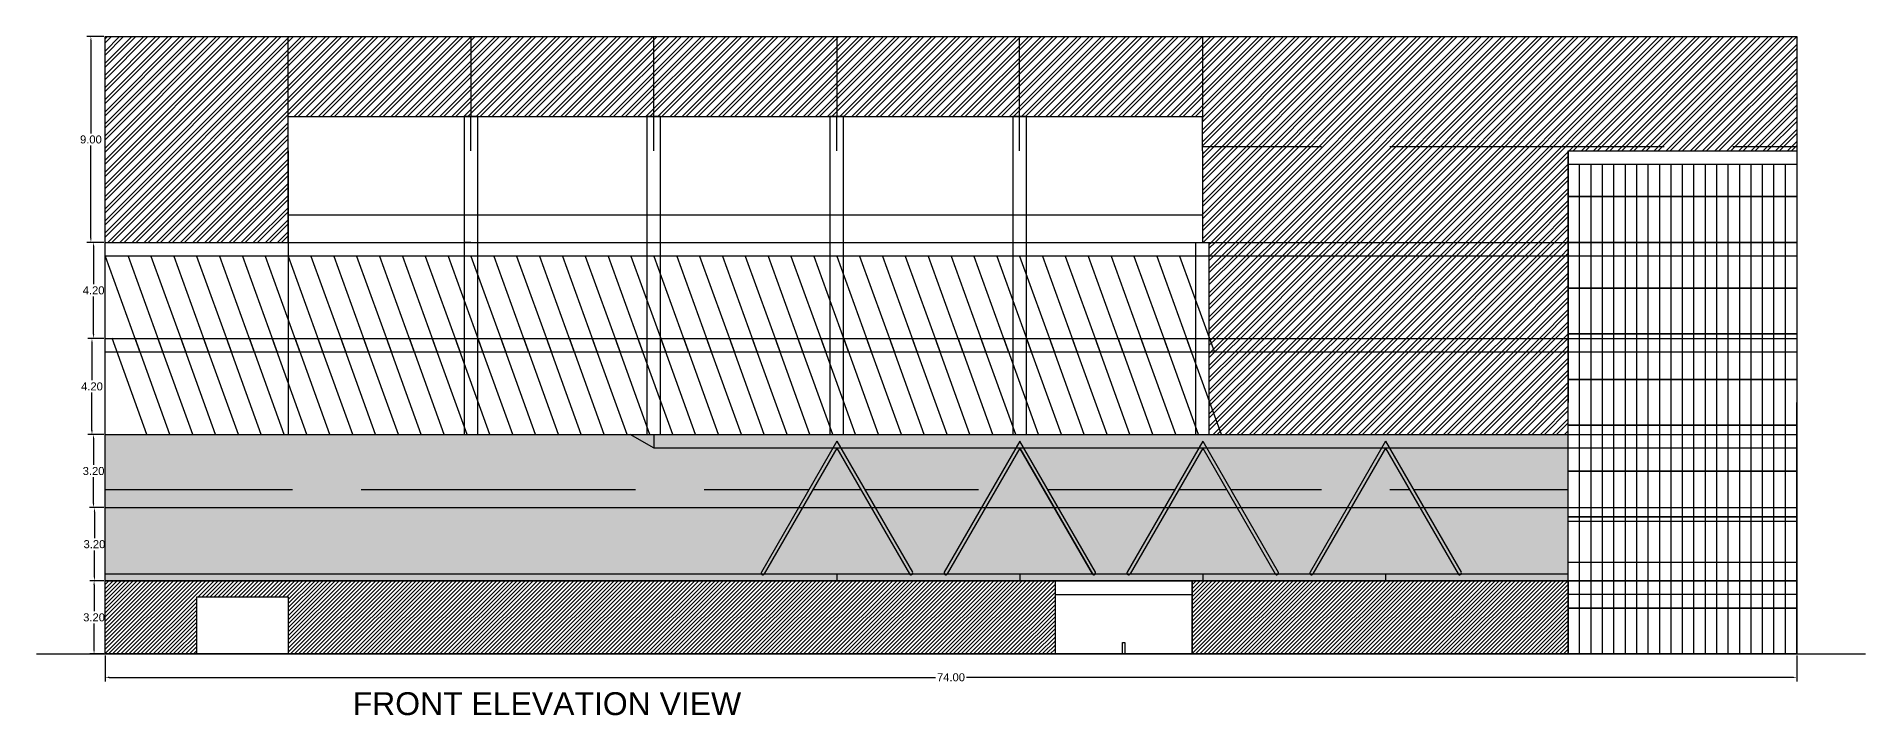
# Model space of a CAD drawing. Header units: metres. Extents: x 53 to 321, y 12 to 144.
# Drawn here: x 240.8 to 320.8, y 90.1 to 119.8 of the extents above; entities that cross this region are included whole.
import ezdxf

# ---------------------------------------------------------------- set-up
doc = ezdxf.new("R2010")
doc.units = ezdxf.units.M
doc.header["$MEASUREMENT"] = 0
for name, color, linetype in [('Dimensions', 50, 'Continuous'), ('Floor levels', 7, 'Continuous'), ('FRONT', 7, 'Continuous')]:
    doc.layers.add(name, color=color, linetype=linetype)
doc.styles.get("Standard").update_dxf_attribs({"font": 'arial.ttf'})
doc.dimstyles.get("Standard").update_dxf_attribs({"dimtxt": 0.35, "dimasz": 0.18, "dimexe": 0.18, "dimexo": 0.0625, "dimgap": 0.09, "dimtad": 0, "dimtih": 1, "dimtoh": 1, "dimzin": 0, "dimdsep": 46, "dimtxsty": 'Standard', "dimcen": 0.5, "dimadec": 0, "dimazin": 0, "dimtfac": 1, "dimtofl": 0, "dimtmove": 0, "dimatfit": 3, "dimfxl": 1, "dimtolj": 1, "dimtzin": 0, "dimarcsym": 0})
pattern_1 = [(0, (0, 0), (0, 5), [12, -3])]

# ---------------------------------------------------------------- blocks, each defined once
blk = doc.blocks.new('*D556')
at = {"layer": 'Defpoints', "color": 0, "transparency": 16777216}
for p in [(243.801, 92.806), (317.801, 92.806), (317.801, 91.785)]:
    blk.add_point(p, dxfattribs=at)
at = {"layer": 'Dimensions', "color": 0, "lineweight": -2, "transparency": 16777216}
for p, q in [((243.801, 92.744), (243.801, 91.605)), ((317.801, 92.744), (317.801, 91.605)), ((243.981, 91.785), (280.123, 91.785)), ((317.621, 91.785), (281.48, 91.785))]:
    blk.add_line(p, q, dxfattribs=at)
at = {"layer": 'Dimensions', "color": 0, "transparency": 16777216}
for points in [[(243.981, 91.815), (243.981, 91.755), (243.801, 91.785)], [(317.621, 91.815), (317.621, 91.755), (317.801, 91.785)]]:
    blk.add_solid(points, dxfattribs=at)
at = {"layer": 'Dimensions', "color": 0, "transparency": 16777216, "insert": (280.801, 91.785), "char_height": 0.35, "attachment_point": 5}
blk.add_mtext('\\A1;74.00', dxfattribs=at)
blk = doc.blocks.new('*D557')
at = {"layer": 'Defpoints', "color": 0, "transparency": 16777216}
for p in [(243.316, 96.006), (243.801, 96.006), (243.801, 92.806)]:
    blk.add_point(p, dxfattribs=at)
at = {"layer": 'Dimensions', "color": 0, "lineweight": -2, "transparency": 16777216}
for p, q in [((243.739, 96.006), (243.136, 96.006)), ((243.316, 95.826), (243.316, 94.675)), ((243.316, 92.986), (243.316, 94.137)), ((243.739, 92.806), (243.136, 92.806))]:
    blk.add_line(p, q, dxfattribs=at)
at = {"layer": 'Dimensions', "color": 0, "transparency": 16777216}
for points in [[(243.286, 95.826), (243.346, 95.826), (243.316, 96.006)], [(243.286, 92.986), (243.346, 92.986), (243.316, 92.806)]]:
    blk.add_solid(points, dxfattribs=at)
at = {"layer": 'Dimensions', "color": 0, "transparency": 16777216, "insert": (243.316, 94.406), "char_height": 0.35, "attachment_point": 5}
blk.add_mtext('\\A1;3.20', dxfattribs=at)
blk = doc.blocks.new('*D558')
at = {"layer": 'Defpoints', "color": 0, "transparency": 16777216}
for p in [(243.332, 99.206), (243.801, 99.206), (243.801, 96.006)]:
    blk.add_point(p, dxfattribs=at)
at = {"layer": 'Dimensions', "color": 0, "lineweight": -2, "transparency": 16777216}
for p, q in [((243.739, 99.206), (243.152, 99.206)), ((243.332, 99.026), (243.332, 97.875)), ((243.332, 96.186), (243.332, 97.337)), ((243.739, 96.006), (243.152, 96.006))]:
    blk.add_line(p, q, dxfattribs=at)
at = {"layer": 'Dimensions', "color": 0, "transparency": 16777216}
for points in [[(243.302, 99.026), (243.362, 99.026), (243.332, 99.206)], [(243.302, 96.186), (243.362, 96.186), (243.332, 96.006)]]:
    blk.add_solid(points, dxfattribs=at)
at = {"layer": 'Dimensions', "color": 0, "transparency": 16777216, "insert": (243.332, 97.606), "char_height": 0.35, "attachment_point": 5}
blk.add_mtext('\\A1;3.20', dxfattribs=at)
blk = doc.blocks.new('*D780')
at = {"layer": 'Defpoints', "color": 0, "transparency": 16777216}
for p in [(243.295, 102.406), (243.801, 102.406), (243.801, 99.206)]:
    blk.add_point(p, dxfattribs=at)
at = {"layer": 'Dimensions', "color": 0, "lineweight": -2, "transparency": 16777216}
for p, q in [((243.739, 102.406), (243.115, 102.406)), ((243.295, 102.226), (243.295, 101.075)), ((243.295, 99.386), (243.295, 100.537)), ((243.739, 99.206), (243.115, 99.206))]:
    blk.add_line(p, q, dxfattribs=at)
at = {"layer": 'Dimensions', "color": 0, "transparency": 16777216}
for points in [[(243.265, 102.226), (243.325, 102.226), (243.295, 102.406)], [(243.265, 99.386), (243.325, 99.386), (243.295, 99.206)]]:
    blk.add_solid(points, dxfattribs=at)
at = {"layer": 'Dimensions', "color": 0, "transparency": 16777216, "insert": (243.295, 100.806), "char_height": 0.35, "attachment_point": 5}
blk.add_mtext('\\A1;3.20', dxfattribs=at)
blk = doc.blocks.new('*D781')
at = {"layer": 'Defpoints', "color": 0, "transparency": 16777216}
for p in [(243.225, 106.606), (243.801, 106.606), (243.801, 102.406)]:
    blk.add_point(p, dxfattribs=at)
at = {"layer": 'Dimensions', "color": 0, "lineweight": -2, "transparency": 16777216}
for p, q in [((243.739, 106.606), (243.045, 106.606)), ((243.225, 106.426), (243.225, 104.775)), ((243.225, 102.586), (243.225, 104.238)), ((243.739, 102.406), (243.045, 102.406))]:
    blk.add_line(p, q, dxfattribs=at)
at = {"layer": 'Dimensions', "color": 0, "transparency": 16777216}
for points in [[(243.195, 106.426), (243.255, 106.426), (243.225, 106.606)], [(243.195, 102.586), (243.255, 102.586), (243.225, 102.406)]]:
    blk.add_solid(points, dxfattribs=at)
at = {"layer": 'Dimensions', "color": 0, "transparency": 16777216, "insert": (243.225, 104.506), "char_height": 0.35, "attachment_point": 5}
blk.add_mtext('\\A1;4.20', dxfattribs=at)
blk = doc.blocks.new('*D782')
at = {"layer": 'Defpoints', "color": 0, "transparency": 16777216}
for p in [(243.296, 110.806), (243.801, 110.806), (243.801, 106.606)]:
    blk.add_point(p, dxfattribs=at)
at = {"layer": 'Dimensions', "color": 0, "lineweight": -2, "transparency": 16777216}
for p, q in [((243.739, 110.806), (243.116, 110.806)), ((243.296, 110.626), (243.296, 108.975)), ((243.296, 106.786), (243.296, 108.438)), ((243.739, 106.606), (243.116, 106.606))]:
    blk.add_line(p, q, dxfattribs=at)
at = {"layer": 'Dimensions', "color": 0, "transparency": 16777216}
for points in [[(243.266, 110.626), (243.326, 110.626), (243.296, 110.806)], [(243.266, 106.786), (243.326, 106.786), (243.296, 106.606)]]:
    blk.add_solid(points, dxfattribs=at)
at = {"layer": 'Dimensions', "color": 0, "transparency": 16777216, "insert": (243.296, 108.706), "char_height": 0.35, "attachment_point": 5}
blk.add_mtext('\\A1;4.20', dxfattribs=at)
blk = doc.blocks.new('*D783')
at = {"layer": 'Defpoints', "color": 0, "transparency": 16777216}
for p in [(243.178, 119.806), (243.801, 119.806), (243.801, 110.806)]:
    blk.add_point(p, dxfattribs=at)
at = {"layer": 'Dimensions', "color": 0, "lineweight": -2, "transparency": 16777216}
for p, q in [((243.739, 119.806), (242.998, 119.806)), ((243.178, 119.626), (243.178, 115.575)), ((243.178, 110.986), (243.178, 115.038)), ((243.739, 110.806), (242.998, 110.806))]:
    blk.add_line(p, q, dxfattribs=at)
at = {"layer": 'Dimensions', "color": 0, "transparency": 16777216}
for points in [[(243.148, 119.626), (243.208, 119.626), (243.178, 119.806)], [(243.148, 110.986), (243.208, 110.986), (243.178, 110.806)]]:
    blk.add_solid(points, dxfattribs=at)
at = {"layer": 'Dimensions', "color": 0, "transparency": 16777216, "insert": (243.178, 115.306), "char_height": 0.35, "attachment_point": 5}
blk.add_mtext('\\A1;9.00', dxfattribs=at)
blk = doc.blocks.new('*U788')
at = {"layer": 'FRONT', "color": 130}
blk.add_line((5, 0), (-5, 0), dxfattribs=at)
blk = doc.blocks.new('*U789')
at = {"layer": 'FRONT', "color": 0, "linetype": 'ByBlock', "lineweight": -2, "transparency": 16777216}
for p in [(0, 20), (0, 18), (0, 16), (0, 14), (0, 12), (0, 10), (0, 8), (0, 6), (0, 4), (0, 2), (0, 0)]:
    blk.add_blockref('*U788', p, dxfattribs=at)
blk = doc.blocks.new('*U795')
at = {"layer": 'FRONT', "color": 7, "true_color": 0xffffff}
blk.add_line((0, -0.75), (0, 0.75), dxfattribs=at)
blk = doc.blocks.new('*U796')
at = {"layer": 'FRONT', "color": 0, "linetype": 'ByBlock', "lineweight": -2, "transparency": 16777216}
for p in [(0, 0), (8, 0), (16, 0), (24, 0), (32, 0)]:
    blk.add_blockref('*U795', p, dxfattribs=at)
blk = doc.blocks.new('*U797')
at = {"layer": 'FRONT', "color": 7, "true_color": 0xffffff}
blk.add_lwpolyline([(-0.3, -2.75), (0.3, -2.75), (0.3, 2.75), (-0.3, 2.75)], close=True, dxfattribs=at)
blk = doc.blocks.new('*U798')
at = {"layer": 'FRONT', "color": 0, "linetype": 'ByBlock', "lineweight": -2, "transparency": 16777216}
for p in [(0, 0), (8, 0), (16, 0), (24, 0)]:
    blk.add_blockref('*U797', p, dxfattribs=at)
blk = doc.blocks.new('*U799')
at = {"layer": 'FRONT', "color": 130}
blk.add_line((0, -10.7), (0, 10.7), dxfattribs=at)
blk = doc.blocks.new('*U800')
at = {"layer": 'FRONT', "color": 0, "linetype": 'ByBlock', "lineweight": -2, "transparency": 16777216}
for p in [(0, 0), (0.5, 0), (1, 0), (1.5, 0), (2, 0), (2.5, 0), (3, 0), (3.5, 0), (4, 0), (4.5, 0), (5, 0), (5.5, 0), (6, 0), (6.5, 0), (7, 0), (7.5, 0), (8, 0), (8.5, 0), (9, 0), (9.5, 0)]:
    blk.add_blockref('*U799', p, dxfattribs=at)
blk = doc.blocks.new('*U806')
at = {"layer": 'Floor levels', "color": 0}
for p, q in [((-0.3, 4.2), (-0.3, -4.2)), ((0.3, -4.2), (0.3, 4.2))]:
    blk.add_line(p, q, dxfattribs=at)
blk = doc.blocks.new('*U807')
at = {"layer": 'Floor levels', "color": 0, "linetype": 'ByBlock', "lineweight": -2, "transparency": 16777216}
for p in [(0, 0), (8, 0), (16, 0), (24, 0), (32, 0)]:
    blk.add_blockref('*U806', p, dxfattribs=at)
blk = doc.blocks.new('*U808')
at = {"layer": 'FRONT', "color": 5}
blk.add_line((-0.761, 2.1), (0.761, -2.1), dxfattribs=at)
blk = doc.blocks.new('*U809')
at = {"layer": 'FRONT', "color": 0, "linetype": 'ByBlock', "lineweight": -2, "transparency": 16777216}
for p in [(0, 0), (1, 0), (2, 0), (3, 0), (4, 0), (5, 0), (6, 0), (7, 0), (8, 0), (9, 0), (10, 0), (11, 0), (12, 0), (13, 0), (14, 0), (15, 0), (16, 0), (17, 0), (18, 0), (19, 0), (20, 0), (21, 0), (22, 0), (23, 0), (24, 0), (25, 0), (26, 0), (27, 0), (28, 0), (29, 0), (30, 0), (31, 0), (32, 0), (33, 0), (34, 0), (35, 0), (36, 0), (37, 0), (38, 0), (39, 0), (40, 0), (41, 0), (42, 0), (43, 0), (44, 0), (45, 0), (46, 0), (47, 0)]:
    blk.add_blockref('*U808', p, dxfattribs=at)
blk = doc.blocks.new('*U811')
at = {"layer": 'FRONT', "color": 5}
blk.add_line((-0.761, 2.1), (0.761, -2.1), dxfattribs=at)
blk = doc.blocks.new('*U812')
at = {"layer": 'FRONT', "color": 0, "linetype": 'ByBlock', "lineweight": -2, "transparency": 16777216}
for p in [(0, 0), (1, 0), (2, 0), (3, 0), (4, 0), (5, 0), (6, 0), (7, 0), (8, 0), (9, 0), (10, 0), (11, 0), (12, 0), (13, 0), (14, 0), (15, 0), (16, 0), (17, 0), (18, 0), (19, 0), (20, 0), (21, 0), (22, 0), (23, 0), (24, 0), (25, 0), (26, 0), (27, 0), (28, 0), (29, 0), (30, 0), (31, 0), (32, 0), (33, 0), (34, 0), (35, 0), (36, 0), (37, 0), (38, 0), (39, 0), (40, 0), (41, 0), (42, 0), (43, 0), (44, 0), (45, 0), (46, 0), (47, 0)]:
    blk.add_blockref('*U811', p, dxfattribs=at)

msp = doc.modelspace()

# ---------------------------------------------------------------- hatches: boundary and pattern name
at = {"layer": 'Floor levels', "true_color": 0x73620d}
h = msp.add_hatch(dxfattribs=at)
h.set_pattern_fill('ACAD_ISO02W100', color=46)
h.set_pattern_definition(pattern_1)
h.paths.add_polyline_path([(275.638, 101.806), (267.812, 101.806), (266.772, 102.406), (243.801, 102.406), (243.801, 99.206), (274.137, 99.206)])
h.paths.add_polyline_path([(274.137, 99.206), (243.801, 99.206), (243.801, 96.306), (272.506, 96.306, -0.267949), (272.506, 96.381)])
h.paths.add_polyline_path([(277.313, 99.206), (274.311, 99.206), (272.636, 96.306), (278.987, 96.306)])
h.paths.add_polyline_path([(275.812, 101.806), (274.311, 99.206), (277.313, 99.206)])
h.paths.add_polyline_path([(283.638, 101.806), (275.985, 101.806), (277.486, 99.206), (282.137, 99.206)])
h.paths.add_polyline_path([(282.137, 99.206), (277.486, 99.206), (279.117, 96.381, -0.267949), (279.117, 96.306), (280.506, 96.306, -0.267949), (280.506, 96.381)])
h.paths.add_polyline_path([(285.313, 99.206), (282.311, 99.206), (280.636, 96.306), (286.987, 96.306)])
h.paths.add_polyline_path([(283.812, 101.806), (282.311, 99.206), (285.313, 99.206)])
h.paths.add_polyline_path([(291.638, 101.806), (283.985, 101.806), (285.486, 99.206), (290.137, 99.206)])
h.paths.add_polyline_path([(290.137, 99.206), (285.486, 99.206), (287.117, 96.381, -0.267949), (287.117, 96.306), (288.506, 96.306, -0.267949), (288.506, 96.381)])
h.paths.add_polyline_path([(293.313, 99.206), (290.311, 99.206), (288.636, 96.306), (294.987, 96.306)])
h.paths.add_polyline_path([(291.812, 101.806), (290.311, 99.206), (293.313, 99.206)])
h.paths.add_polyline_path([(299.638, 101.806), (291.985, 101.806), (293.486, 99.206), (298.137, 99.206)])
h.paths.add_polyline_path([(298.137, 99.206), (293.486, 99.206), (295.117, 96.381, -0.267949), (295.117, 96.306), (296.506, 96.306, -0.267949), (296.506, 96.381)])
h.paths.add_polyline_path([(307.801, 101.806), (299.985, 101.806), (301.486, 99.206), (307.801, 99.206)])
h.paths.add_polyline_path([(307.801, 99.206), (301.486, 99.206), (303.117, 96.381, -0.267949), (303.117, 96.306), (307.801, 96.306)])
h.paths.add_polyline_path([(301.313, 99.206), (298.311, 99.206), (296.636, 96.306), (302.987, 96.306)])
h.paths.add_polyline_path([(299.812, 101.806), (298.311, 99.206), (301.313, 99.206)])
at = {"layer": 'FRONT', "true_color": 0x939598}
h = msp.add_hatch(dxfattribs=at)
h.set_pattern_fill('ANSI32', color=252)
h.paths.add_polyline_path([(317.801, 119.806), (243.801, 119.806), (243.801, 110.806), (251.801, 110.806), (251.801, 114.806), (251.801, 116.306), (259.801, 116.306), (267.801, 116.306), (275.801, 116.306), (283.801, 116.306), (291.801, 116.306), (291.801, 114.806), (291.801, 110.806), (307.801, 110.806), (307.801, 114.806), (317.801, 114.806)])
at = {"layer": 'FRONT', "true_color": 0x73620d}
h = msp.add_hatch(dxfattribs=at)
h.set_pattern_fill('ACAD_ISO02W100', color=46)
h.set_pattern_definition(pattern_1)
h.paths.add_polyline_path([(307.801, 114.206), (307.801, 114.806), (317.801, 114.806), (317.801, 119.806), (291.801, 119.806), (291.801, 116.127), (291.801, 114.806), (291.801, 110.806), (251.801, 110.806), (243.801, 110.806), (243.801, 110.206), (307.801, 110.206)])
at = {"layer": 'FRONT', "true_color": 0xc7c8ca}
h = msp.add_hatch(dxfattribs=at)
h.set_pattern_fill('ACAD_ISO02W100', color=9)
h.set_pattern_definition(pattern_1)
h.paths.add_polyline_path([(307.801, 114.206), (307.801, 114.806), (317.801, 114.806), (317.801, 119.806), (291.801, 119.806), (291.801, 116.127), (291.801, 114.806), (291.801, 110.806), (251.801, 110.806), (243.801, 110.806), (243.801, 110.206), (307.801, 110.206)])
h = msp.add_hatch(dxfattribs=at)
h.set_pattern_fill('ANSI32', color=9)
h.paths.add_polyline_path([(307.801, 110.806), (292.101, 110.806), (292.101, 110.206), (307.801, 110.206)])
h.paths.add_polyline_path([(307.801, 106.606), (292.101, 106.606), (292.101, 106.006), (307.801, 106.006)])
h = msp.add_hatch(dxfattribs=at)
h.set_pattern_fill('ANSI32', color=9)
h.paths.add_polyline_path([(307.801, 110.206), (292.101, 110.206), (292.101, 106.606), (307.801, 106.606)])
h.paths.add_polyline_path([(307.801, 106.006), (292.101, 106.006), (292.101, 102.406), (307.801, 102.406)])
at = {"layer": 'FRONT', "true_color": 0x66686b}
h = msp.add_hatch(color=251, dxfattribs=at)
h.dxf.hatch_style = 1
h.paths.add_polyline_path([(275.638, 101.806), (267.812, 101.806), (266.772, 102.406), (243.801, 102.406), (243.801, 99.206), (274.137, 99.206)])
h.paths.add_polyline_path([(274.137, 99.206), (243.801, 99.206), (243.801, 96.306), (272.506, 96.306, -0.267949), (272.506, 96.381)])
at = {"layer": 'FRONT'}
h = msp.add_hatch(color=256, dxfattribs=at)
h.dxf.hatch_style = 1
h.paths.add_polyline_path([(267.812, 102.406), (266.772, 102.406), (267.812, 101.806)])
h = msp.add_hatch(color=256, dxfattribs=at)
h.dxf.hatch_style = 1
h.paths.add_polyline_path([(307.801, 102.406), (267.812, 102.406), (267.812, 101.806), (275.638, 101.806), (275.812, 102.106), (275.985, 101.806), (283.638, 101.806), (283.812, 102.106), (283.985, 101.806), (291.638, 101.806), (291.812, 102.106), (291.985, 101.806), (299.638, 101.806), (299.812, 102.106), (299.985, 101.806), (307.801, 101.806)])
at = {"layer": 'FRONT', "true_color": 0xffffff}
h = msp.add_hatch(color=7, dxfattribs=at)
h.dxf.hatch_style = 1
h.paths.add_polyline_path([(275.801, 101.789), (275.801, 101.806), (275.638, 101.806), (274.137, 99.206), (274.311, 99.206)])
h.paths.add_polyline_path([(274.311, 99.206), (274.137, 99.206), (272.506, 96.381, 0.267949), (272.506, 96.306), (272.636, 96.306)])
h.paths.add_polyline_path([(275.985, 101.806), (275.812, 101.806), (277.313, 99.206), (277.486, 99.206)])
h.paths.add_polyline_path([(275.812, 102.106), (275.638, 101.806), (275.801, 101.806), (275.985, 101.806)])
h.paths.add_polyline_path([(277.486, 99.206), (277.313, 99.206), (278.987, 96.306), (279.117, 96.306, 0.267949), (279.117, 96.381)])
h.paths.add_polyline_path([(282.311, 99.206), (282.137, 99.206), (280.506, 96.381, 0.267949), (280.506, 96.306), (280.636, 96.306)])
h.paths.add_polyline_path([(283.812, 101.806), (283.638, 101.806), (282.137, 99.206), (282.311, 99.206)])
h.paths.add_polyline_path([(283.985, 101.806), (283.812, 101.806), (285.313, 99.206), (285.486, 99.206)])
h.paths.add_polyline_path([(285.486, 99.206), (285.313, 99.206), (286.987, 96.306), (287.117, 96.306, 0.267949), (287.117, 96.381)])
h.paths.add_polyline_path([(283.812, 102.106), (283.638, 101.806), (283.812, 101.806), (283.985, 101.806)])
h.paths.add_polyline_path([(291.812, 101.806), (293.313, 99.206), (293.486, 99.206), (291.812, 102.106), (290.137, 99.206), (290.311, 99.206)])
h.paths.add_polyline_path([(290.311, 99.206), (290.137, 99.206), (288.506, 96.381, 0.267949), (288.506, 96.306), (288.636, 96.306)])
h.paths.add_polyline_path([(293.486, 99.206), (293.313, 99.206), (294.987, 96.306), (295.117, 96.306, 0.267949), (295.117, 96.381)])
h.paths.add_polyline_path([(299.812, 101.806), (299.638, 101.806), (298.137, 99.206), (298.311, 99.206)])
h.paths.add_polyline_path([(299.812, 102.106), (299.638, 101.806), (299.812, 101.806), (299.985, 101.806)])
h.paths.add_polyline_path([(299.985, 101.806), (299.812, 101.806), (301.313, 99.206), (301.486, 99.206)])
h.paths.add_polyline_path([(301.486, 99.206), (301.313, 99.206), (302.987, 96.306), (303.117, 96.306, 0.267949), (303.117, 96.381)])
h.paths.add_polyline_path([(298.311, 99.206), (298.137, 99.206), (296.506, 96.381, 0.267949), (296.506, 96.306), (296.636, 96.306)])
at = {"layer": 'FRONT', "true_color": 0x66686b}
h = msp.add_hatch(color=251, dxfattribs=at)
h.dxf.hatch_style = 1
h.paths.add_polyline_path([(275.812, 101.806), (274.311, 99.206), (277.313, 99.206)])
h.paths.add_polyline_path([(277.313, 99.206), (274.311, 99.206), (272.636, 96.306), (278.987, 96.306)])
h.paths.add_polyline_path([(283.638, 101.806), (275.985, 101.806), (277.486, 99.206), (282.137, 99.206)])
h.paths.add_polyline_path([(282.137, 99.206), (277.486, 99.206), (279.117, 96.381, -0.267949), (279.117, 96.306), (280.506, 96.306, -0.267949), (280.506, 96.381)])
h.paths.add_polyline_path([(285.313, 99.206), (282.311, 99.206), (280.636, 96.306), (286.987, 96.306)])
h.paths.add_polyline_path([(283.812, 101.806), (282.311, 99.206), (285.313, 99.206)])
h.paths.add_polyline_path([(291.638, 101.806), (283.985, 101.806), (285.486, 99.206), (290.137, 99.206)])
h.paths.add_polyline_path([(290.137, 99.206), (285.486, 99.206), (287.117, 96.381, -0.267949), (287.117, 96.306), (288.506, 96.306, -0.267949), (288.506, 96.381)])
h.paths.add_polyline_path([(293.313, 99.206), (290.311, 99.206), (288.636, 96.306), (294.987, 96.306)])
h.paths.add_polyline_path([(291.812, 101.806), (290.311, 99.206), (293.313, 99.206)])
h.paths.add_polyline_path([(299.638, 101.806), (291.985, 101.806), (293.486, 99.206), (298.137, 99.206)])
h.paths.add_polyline_path([(298.137, 99.206), (293.486, 99.206), (295.117, 96.381, -0.267949), (295.117, 96.306), (296.506, 96.306, -0.267949), (296.506, 96.381)])
h.paths.add_polyline_path([(307.801, 101.806), (299.985, 101.806), (301.486, 99.206), (307.801, 99.206)])
h.paths.add_polyline_path([(307.801, 99.206), (301.486, 99.206), (303.117, 96.381, -0.267949), (303.117, 96.306), (307.801, 96.306)])
h.paths.add_polyline_path([(301.313, 99.206), (298.311, 99.206), (296.636, 96.306), (302.987, 96.306)])
h.paths.add_polyline_path([(299.812, 101.806), (298.311, 99.206), (301.313, 99.206)])
at = {"layer": 'FRONT', "true_color": 0x584128}
h = msp.add_hatch(color=49, dxfattribs=at)
h.dxf.hatch_style = 1
h.paths.add_polyline_path([(275.801, 96.306), (272.636, 96.306, -0.57735), (272.506, 96.306), (243.801, 96.306), (243.801, 96.006), (275.801, 96.006)])
h.paths.add_polyline_path([(283.812, 96.306), (280.636, 96.306, -0.57735), (280.506, 96.306), (279.117, 96.306, -0.57735), (278.987, 96.306), (275.801, 96.306), (275.801, 96.006), (283.812, 96.006)])
h.paths.add_polyline_path([(291.812, 96.306), (288.636, 96.306, -0.57735), (288.506, 96.306), (287.117, 96.306, -0.57735), (286.987, 96.306), (283.812, 96.306), (283.812, 96.006), (291.812, 96.006)])
h.paths.add_polyline_path([(299.812, 96.306), (296.636, 96.306, -0.57735), (296.506, 96.306), (295.117, 96.306, -0.57735), (294.987, 96.306), (291.812, 96.306), (291.812, 96.006), (299.812, 96.006)])
h.paths.add_polyline_path([(307.801, 96.306), (303.117, 96.306, -0.57735), (302.987, 96.306), (299.812, 96.306), (299.812, 96.006), (307.801, 96.006)])
at = {"layer": 'FRONT'}
h = msp.add_hatch(dxfattribs=at)
h.set_pattern_fill('ANSI31', color=256)
h.paths.add_polyline_path([(285.351, 96.006), (243.801, 96.006), (243.801, 92.806), (247.812, 92.806), (247.812, 95.306), (251.812, 95.306), (251.812, 92.806), (285.351, 92.806)])
h.paths.add_polyline_path([(307.801, 96.006), (291.351, 96.006), (291.351, 92.806), (307.801, 92.806)])

# ---------------------------------------------------------------- linework, layer by layer
at = {"layer": 'Floor levels'}
for p, q in [((243.801, 110.806), (243.801, 119.806)), ((243.801, 119.806), (317.801, 119.806)), ((317.801, 119.806), (317.801, 92.806)), ((243.801, 106.606), (243.801, 110.806)), ((243.801, 110.806), (317.801, 110.806)), ((243.801, 102.406), (243.801, 106.606)), ((243.801, 106.606), (317.801, 106.606)), ((243.801, 99.206), (243.801, 102.406)), ((243.801, 102.406), (317.801, 102.406)), ((243.801, 96.006), (243.801, 99.206)), ((243.801, 92.806), (243.801, 96.006)), ((291.351, 96.006), (285.351, 96.006)), ((285.351, 96.006), (285.351, 92.806)), ((291.351, 92.806), (291.351, 96.006)), ((240.801, 92.806), (320.801, 92.806))]:
    msp.add_line(p, q, dxfattribs=at)
at = {"layer": 'Floor levels', "color": 0}
msp.add_line((259.501, 102.406), (260.101, 102.406), dxfattribs=at)
at = {"layer": 'Floor levels', "color": 7, "true_color": 0xffffff}
for p, q in [((267.812, 101.806), (267.812, 102.406)), ((307.801, 101.806), (267.812, 101.806))]:
    msp.add_line(p, q, dxfattribs=at)
at = {"layer": 'Floor levels', "color": 130}
for p, q in [((307.801, 92.806), (307.801, 102.406)), ((307.801, 102.406), (317.801, 102.406)), ((317.801, 102.406), (317.801, 92.806)), ((307.801, 99.206), (317.801, 99.206)), ((317.801, 99.206), (317.801, 96.006)), ((317.801, 96.006), (307.801, 96.006)), ((307.801, 96.006), (307.801, 92.806)), ((317.801, 92.806), (307.801, 92.806)), ((307.801, 92.806), (317.801, 92.806))]:
    msp.add_line(p, q, dxfattribs=at)
at = {"layer": 'Floor levels', "color": 8}
for p, q in [((243.801, 99.206), (317.801, 99.206)), ((243.801, 96.006), (317.801, 96.006)), ((243.801, 92.806), (317.801, 92.806)), ((317.801, 92.806), (291.351, 92.806))]:
    msp.add_line(p, q, dxfattribs=at)
at = {"layer": 'FRONT', "color": 7, "true_color": 0xffffff}
for p, q in [((243.801, 92.806), (243.801, 119.806)), ((243.801, 119.806), (317.801, 119.806)), ((317.801, 119.806), (317.801, 114.806)), ((251.801, 116.306), (259.801, 116.306)), ((251.801, 114.806), (251.801, 116.306)), ((259.801, 116.306), (267.801, 116.306)), ((267.801, 116.306), (275.801, 116.306)), ((275.801, 116.306), (283.801, 116.306)), ((283.801, 116.306), (291.801, 116.306)), ((291.801, 114.806), (291.801, 116.306)), ((251.801, 114.806), (251.801, 110.806)), ((291.801, 114.806), (291.801, 110.806)), ((307.801, 114.806), (317.801, 114.806)), ((307.801, 92.806), (307.801, 114.806)), ((307.801, 114.806), (307.801, 103.806)), ((307.801, 114.806), (317.801, 114.806)), ((307.801, 114.206), (307.801, 114.806)), ((317.801, 114.806), (317.801, 92.806)), ((317.801, 114.806), (317.801, 114.206)), ((317.801, 114.206), (307.801, 114.206)), ((251.801, 110.806), (291.801, 110.806)), ((251.801, 110.806), (251.801, 102.406)), ((259.801, 110.806), (259.501, 110.806)), ((307.801, 110.806), (317.801, 110.806)), ((307.801, 110.206), (307.801, 110.806)), ((317.801, 110.806), (317.801, 110.206)), ((317.801, 110.206), (307.801, 110.206)), ((307.801, 106.606), (317.801, 106.606)), ((307.801, 106.006), (307.801, 106.606)), ((317.801, 106.606), (317.801, 106.006)), ((317.801, 106.006), (307.801, 106.006)), ((317.801, 92.806), (317.801, 103.806)), ((267.812, 101.806), (266.772, 102.406)), ((266.772, 102.406), (267.812, 102.406)), ((307.801, 102.406), (317.801, 102.406)), ((317.801, 102.406), (317.801, 101.806)), ((317.801, 101.806), (307.801, 101.806)), ((307.801, 99.206), (317.801, 99.206)), ((307.801, 98.606), (307.801, 99.206)), ((317.801, 99.206), (317.801, 98.606)), ((317.801, 98.606), (307.801, 98.606)), ((307.801, 96.006), (243.801, 96.006)), ((285.351, 96.006), (285.351, 92.806)), ((285.351, 96.006), (285.351, 95.406)), ((291.351, 96.006), (291.351, 92.806)), ((307.801, 96.006), (317.801, 96.006)), ((307.801, 95.406), (307.801, 96.006)), ((317.801, 96.006), (317.801, 95.406)), ((247.812, 92.806), (247.812, 95.306)), ((247.812, 95.306), (251.812, 95.306)), ((251.812, 95.306), (251.812, 92.806)), ((285.351, 95.406), (291.351, 95.406)), ((317.801, 95.406), (307.801, 95.406)), ((307.801, 92.806), (243.801, 92.806)), ((251.812, 92.806), (247.812, 92.806)), ((285.351, 92.806), (288.301, 92.806)), ((288.301, 92.806), (288.301, 93.306)), ((288.301, 93.306), (288.401, 93.306)), ((288.401, 93.306), (288.401, 92.806)), ((317.801, 92.806), (307.801, 92.806))]:
    msp.add_line(p, q, dxfattribs=at)
at = {"layer": 'FRONT', "color": 0}
for p, q in [((251.801, 110.806), (251.801, 119.806)), ((251.801, 119.806), (259.801, 119.806)), ((259.801, 119.806), (259.801, 116.306)), ((267.801, 116.306), (267.801, 119.806)), ((267.801, 119.806), (275.801, 119.806)), ((275.801, 119.806), (275.801, 116.306)), ((283.801, 116.306), (283.801, 119.806)), ((283.801, 119.806), (291.801, 119.806)), ((291.801, 119.806), (291.801, 116.127)), ((259.801, 116.306), (267.801, 116.306)), ((275.801, 116.306), (283.801, 116.306)), ((243.801, 110.806), (251.801, 110.806)), ((307.801, 110.206), (243.801, 110.206)), ((307.801, 106.006), (243.801, 106.006))]:
    msp.add_line(p, q, dxfattribs=at)
at = {"layer": 'FRONT', "color": 130}
for p, q in [((307.801, 110.806), (307.801, 114.806)), ((307.801, 114.806), (317.801, 114.806)), ((317.801, 114.806), (317.801, 92.806)), ((307.801, 112.806), (310.301, 112.806)), ((310.301, 112.806), (312.801, 112.806)), ((312.801, 112.806), (315.301, 112.806)), ((315.301, 112.806), (317.801, 112.806)), ((251.801, 110.806), (251.801, 112.006)), ((251.801, 112.006), (291.801, 112.006)), ((307.801, 106.606), (307.801, 110.806)), ((307.801, 108.806), (310.301, 108.806)), ((310.301, 108.806), (312.801, 108.806)), ((312.801, 108.806), (315.301, 108.806)), ((315.301, 108.806), (317.801, 108.806)), ((307.801, 106.806), (310.301, 106.806)), ((307.801, 102.406), (307.801, 106.606)), ((310.301, 106.806), (312.801, 106.806)), ((312.801, 106.806), (315.301, 106.806)), ((315.301, 106.806), (317.801, 106.806)), ((307.801, 104.806), (310.301, 104.806)), ((310.301, 104.806), (312.801, 104.806)), ((312.801, 104.806), (315.301, 104.806)), ((315.301, 104.806), (317.801, 104.806)), ((307.801, 102.806), (310.301, 102.806)), ((307.801, 92.806), (307.801, 102.406)), ((310.301, 102.806), (312.801, 102.806)), ((312.801, 102.806), (315.301, 102.806)), ((315.301, 102.806), (317.801, 102.806)), ((307.801, 100.806), (310.301, 100.806)), ((310.301, 100.806), (312.801, 100.806)), ((312.801, 100.806), (315.301, 100.806)), ((315.301, 100.806), (317.801, 100.806)), ((307.801, 98.806), (310.301, 98.806)), ((310.301, 98.806), (312.801, 98.806)), ((312.801, 98.806), (315.301, 98.806)), ((315.301, 98.806), (317.801, 98.806)), ((307.801, 94.806), (310.301, 94.806)), ((310.301, 94.806), (312.801, 94.806)), ((312.801, 94.806), (315.301, 94.806)), ((315.301, 94.806), (317.801, 94.806)), ((317.801, 92.806), (307.801, 92.806))]:
    msp.add_line(p, q, dxfattribs=at)
at = {"layer": 'FRONT', "color": 5}
msp.add_line((243.801, 106.006), (243.801, 110.206), dxfattribs=at)
at = {"layer": 'FRONT'}
for p, q in [((275.812, 102.106), (272.506, 96.381)), ((275.812, 101.806), (272.636, 96.306)), ((275.812, 102.106), (279.117, 96.381)), ((275.812, 101.806), (278.987, 96.306)), ((283.812, 102.106), (280.506, 96.381)), ((283.812, 101.806), (280.636, 96.306)), ((287.117, 96.381), (283.812, 102.106)), ((286.987, 96.306), (283.812, 101.806)), ((291.812, 102.106), (288.506, 96.381)), ((291.812, 101.806), (288.636, 96.306)), ((291.812, 102.106), (295.117, 96.381)), ((291.812, 101.806), (294.987, 96.306)), ((299.812, 102.106), (296.506, 96.381)), ((299.812, 101.806), (296.636, 96.306)), ((299.812, 102.106), (303.117, 96.381)), ((299.812, 101.806), (302.987, 96.306)), ((307.801, 92.806), (310.301, 92.806)), ((310.301, 92.806), (312.801, 92.806)), ((312.801, 92.806), (315.301, 92.806)), ((315.301, 92.806), (317.801, 92.806))]:
    msp.add_line(p, q, dxfattribs=at)
at = {"layer": 'FRONT', "color": 46, "true_color": 0x73620d}
for p, q in [((275.801, 101.806), (275.801, 101.789)), ((243.801, 96.306), (307.801, 96.306)), ((243.801, 96.006), (307.801, 96.006)), ((275.801, 96.306), (275.801, 96.006)), ((283.812, 96.306), (283.812, 96.006)), ((291.812, 96.306), (291.812, 96.006)), ((291.812, 96.006), (291.812, 96.006)), ((299.812, 96.306), (299.812, 96.006))]:
    msp.add_line(p, q, dxfattribs=at)
at = {"layer": 'FRONT', "color": 32, "true_color": 0xd76c0f}
msp.add_line((283.812, 101.806), (286.987, 96.306), dxfattribs=at)
at = {"layer": 'FRONT', "color": 9}
for centre, start, end in [((272.571, 96.344), 150, 330), ((279.052, 96.344), 210, 30), ((280.571, 96.344), 150, 330), ((287.052, 96.344), 210, 30), ((288.571, 96.344), 150, 330), ((295.052, 96.344), 210, 30), ((296.571, 96.344), 150, 330), ((303.052, 96.344), 210, 30)]:
    msp.add_arc(centre, 0.075, start, end, dxfattribs=at)

# ---------------------------------------------------------------- block references
at = {"layer": 'Floor levels', "color": 0}
msp.add_blockref('*U807', (259.801, 106.606), dxfattribs=at)
at = {"layer": 'FRONT', "color": 7, "true_color": 0xffffff}
for name, p in [('*U798', (259.801, 113.556)), ('*U796', (259.801, 115.556)), ('*U789', (312.801, 92.806))]:
    msp.add_blockref(name, p, dxfattribs=at)
at = {"layer": 'FRONT', "color": 130}
msp.add_blockref('*U800', (307.801, 103.506), dxfattribs=at)
at = {"layer": 'FRONT', "color": 5}
for name, p in [('*U809', (244.563, 108.106)), ('*U812', (244.855, 104.525))]:
    msp.add_blockref(name, p, dxfattribs=at)

# ---------------------------------------------------------------- texts
at = {"layer": 'Dimensions'}
msp.add_text('FRONT ELEVATION VIEW', height=1, dxfattribs=at).set_placement((254.628, 90.134))

# ---------------------------------------------------------------- dimensions: what is measured, and where the dimension line sits
for base, p1, p2, picture, middle in [((243.178, 119.806), (243.801, 110.806), (243.801, 119.806), '*D783', (243.178, 115.306)), ((243.296, 110.806), (243.801, 106.606), (243.801, 110.806), '*D782', (243.296, 108.706)), ((243.225, 106.606), (243.801, 102.406), (243.801, 106.606), '*D781', (243.225, 104.506)), ((243.295, 102.406), (243.801, 99.206), (243.801, 102.406), '*D780', (243.295, 100.806)), ((243.332, 99.206), (243.801, 96.006), (243.801, 99.206), '*D558', (243.332, 97.606)), ((243.316, 96.006), (243.801, 92.806), (243.801, 96.006), '*D557', (243.316, 94.406))]:
    dim = msp.add_linear_dim(base=base, p1=p1, p2=p2, angle=90, dimstyle='Standard', dxfattribs=at)
    dim.commit()
    dim.dimension.update_dxf_attribs({"geometry": picture, "text_midpoint": middle})
dim = msp.add_linear_dim(base=(317.801, 91.785), p1=(243.801, 92.806), p2=(317.801, 92.806), dimstyle='Standard', dxfattribs=at)
dim.commit()
dim.dimension.update_dxf_attribs({"geometry": '*D556', "text_midpoint": (280.801, 91.785)})

doc.saveas('drawing.dxf')
